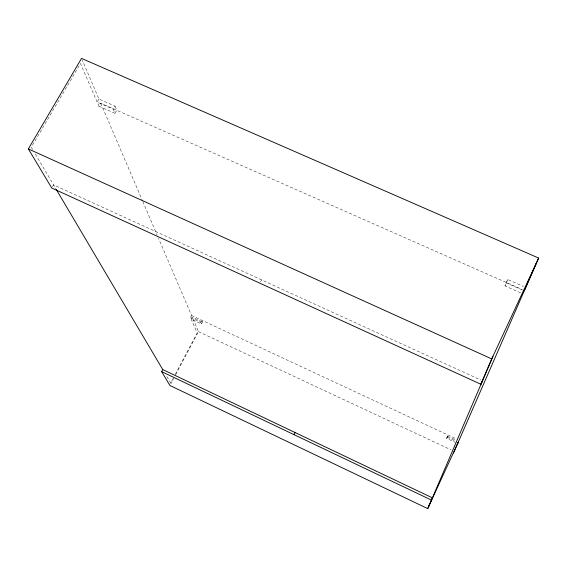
<?xml version="1.0" encoding="UTF-8"?>
<svg xmlns="http://www.w3.org/2000/svg" width="567" height="567" viewBox="0 0 567 567"><rect width="100%" height="100%" fill="white"/><g stroke="black" fill="none" stroke-linecap="round" stroke-linejoin="round"><path stroke-width="0.43" stroke-dasharray="2.83 2.13" d="M446.612 438.369L448.058 435.045L446.612 438.369L455.287 442.416M520.584 292.834L504.984 285.931L506.154 282.876L507.727 279.524L523.44 286.455M507.727 279.524L504.984 285.931M260.593 281.891L261.621 279.907M201.483 323.948L200.81 322.297L201.88 320.27L202.554 321.936L201.483 323.948L191.199 319.143L192.27 317.137L202.554 321.936M173.162 378.295L170.674 382.987L165.826 374.78M175.231 374.39L197.174 332.942L190.477 317.47L191.547 315.45L158.491 238.204M170.773 383.944L173.665 378.48M175.735 374.574L198.471 331.624L192.27 317.137M115.058 106.149L116.738 110.303L114.995 113.343L113.301 109.211L115.058 106.149L98.927 99.027L82.229 60.017M98.927 99.027L97.163 102.081L113.301 109.211M52.476 186.77L53.567 184.885L480.894 380.053M114.995 113.343L98.97 106.256L100.72 103.222L522.143 289.489M506.154 282.876L522.661 290.169M191.547 315.45L456.775 439.113M447.604 436.229L455.492 439.907M190.477 317.47L200.81 322.297M447.058 437.192L454.982 440.892M198.471 331.624L451.084 449.858M32.652 149.511L31.32 147.257L80.464 63.539L98.97 106.256M35.324 154.033L55.814 188.683M100.72 103.222L142.48 200.803M142.827 201.611L157.094 234.951"/><path stroke-width="0.85" d="M162.736 369.556L161.638 371.619L169.944 385.503L427.716 508.606L432.394 497.854L162.736 369.556L56.261 189.442M480.887 384.263L491.724 358.918L538.65 258.056L81.535 58.394L28.35 148.923L51.753 188.024L480.887 384.263L482.503 380.79M428.836 506.175L492.992 356.282M453.515 452.998L458.15 442.366M536.375 263.038L457.654 443.522M458.646 441.381L427.716 508.606M538.65 258.056L524.234 290.871M293.982 434.641L295.046 432.508M28.35 148.923L491.724 358.918M161.638 371.619L431.374 500.059"/></g></svg>
